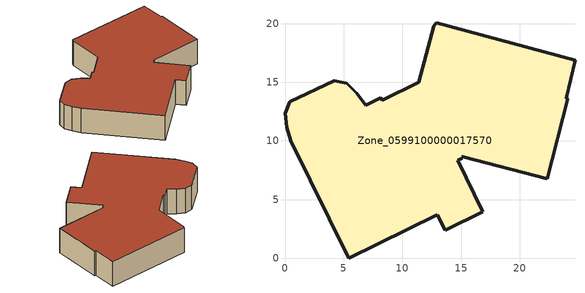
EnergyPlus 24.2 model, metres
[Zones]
Zone_0599100000017570
 floor ground (C_G): 12.68,19.75 12.87,20.08 24.69,16.89 23.96,13.64 24.08,13.61 22.33,6.8 15.12,8.66 15.04,8.63 15.09,8.53 14.7,8.35 16.86,3.98 13.64,2.41 12.97,3.72 5.43,0 0.5,10.01 0.15,11.17 0,12.35 0.42,13.35 4.19,15.14 5.26,14.91 6.12,14.07 6.88,13.02 8.17,13.68 8.28,13.46 11.4,15.01 z0
 wall outside (C_F): 15.04,8.63 15.12,8.66 22.33,6.8 24.08,13.61 23.96,13.64 24.69,16.89 12.87,20.08 12.68,19.75 11.4,15.01 8.28,13.46 8.17,13.68 6.88,13.02 6.12,14.07 5.26,14.91 4.19,15.14 0.42,13.35 0,12.35 0.15,11.17 0.5,10.01 5.43,0 12.97,3.72 13.64,2.41 16.86,3.98 14.7,8.35 15.09,8.53 15.04,8.63 z0:3.87
 roof outside (C_R): 12.87,20.08 12.68,19.75 11.4,15.01 8.28,13.46 8.17,13.68 6.88,13.02 6.12,14.07 5.26,14.91 4.19,15.14 0.42,13.35 0,12.35 0.15,11.17 0.5,10.01 5.43,0 12.97,3.72 13.64,2.41 16.86,3.98 14.7,8.35 15.09,8.53 15.04,8.63 15.12,8.66 22.33,6.8 24.08,13.61 23.96,13.64 24.69,16.89 z3.87
[BUILDING]
Pand.0599100000017570: North Axis=0; Terrain=City; Loads Convergence Tolerance Value=0.04; Temperature Convergence Tolerance Value=0.4; Solar Distribution=FullExterior; Maximum Number of Warmup Days=25; Minimum Number of Warmup Days=1
[Site:Location]
Rotterdam.The.Hague.AP_ZH_NLD Design_Conditions: Latitude=51.96; Longitude=4.45; Time Zone=1; Elevation=-4.5
[SITE:GROUNDTEMPERATURE:BUILDINGSURFACE]
18, 18, 18, 18, 18, 18, 18, 18, 18, 18, 18, 18
[MATERIAL] Thermal Absorptance=0.9; Solar Absorptance=0.7; Visible Absorptance=0.7
Name | Roughness | Thickness | Conductivity | Density | Specific Heat
G.D.1965-1974 | MediumSmooth | 0.15 | 0.882353 | 540 | 1210
F.D.1965-1974 | Rough | 0.3 | 0.697674 | 1920 | 840
R.D.1965-1974 | MediumRough | 0.2 | 0.232558 | 1500 | 1000
[CONSTRUCTION]
C_G: G.D.1965-1974
C_F: F.D.1965-1974
C_R: R.D.1965-1974
[ZONE]
Zone_0599100000017570: Type=1; Multiplier=1; Ceiling Height=Autocalculate; Volume=Autocalculate; Floor Area=autocalculate; Part of Total Floor Area=Yes
[ZONEINFILTRATION:DESIGNFLOWRATE]
Infil_Zone_0599100000017570: Zone or ZoneList or Space or SpaceList=Zone_0599100000017570; Schedule=AlwaysOn; Design Flow Rate Calculation Method=Flow/Area; Flow Rate per Floor Area=0.0042; Constant Term Coefficient=1; Temperature Term Coefficient=0; Velocity Term Coefficient=0; Velocity Squared Term Coefficient=0
[HVACTEMPLATE:ZONE:IDEALLOADSAIRSYSTEM]
Zone_0599100000017570: Maximum Heating Supply Air Temperature=50; Minimum Cooling Supply Air Temperature=13; Maximum Heating Supply Air Humidity Ratio=0.0156; Minimum Cooling Supply Air Humidity Ratio=0.0077; Heating Limit=NoLimit; Cooling Limit=NoLimit; Dehumidification Control Type=ConstantSensibleHeatRatio; Cooling Sensible Heat Ratio=0.7; Dehumidification Setpoint=60; Humidification Control Type=None; Humidification Setpoint=30; Outdoor Air Method=None; Outdoor Air Flow Rate per Person=0.00944; Outdoor Air Flow Rate per Zone Floor Area=0; Outdoor Air Flow Rate per Zone=0; Demand Controlled Ventilation Type=None; Outdoor Air Economizer Type=NoEconomizer; Heat Recovery Type=None; Sensible Heat Recovery Effectiveness=0.7; Latent Heat Recovery Effectiveness=0.65
[ZONECONTROL:THERMOSTAT]
ThermostatControl_Zone_0599100000017570: Zone or ZoneList=Zone_0599100000017570; Control Type Schedule=DualSetpointControlType; Control 1=Thermostat_Zone_0599100000017570; Temperature Difference Between Cutout And Setpoint=0
[THERMOSTATSETPOINT:DUALSETPOINT]
Thermostat_Zone_0599100000017570: Heating Setpoint Temperature Schedule=HeatingSetpoint_Zone_0599100000017570; Cooling Setpoint Temperature Schedule=CoolingSetpoint_Zone_0599100000017570
[SCHEDULE:COMPACT]
HeatingSetpoint_Zone_0599100000017570: Through: 12/31, For: AllDays, Until: 24:00, 21
CoolingSetpoint_Zone_0599100000017570: Through: 12/31, For: AllDays, Until: 24:00, 24
DualSetpointControlType: Through: 12/31, For: AllDays, Until: 24:00, 4
AlwaysOn: Through: 12/31, For: AllDays, Until: 24:00, 1
